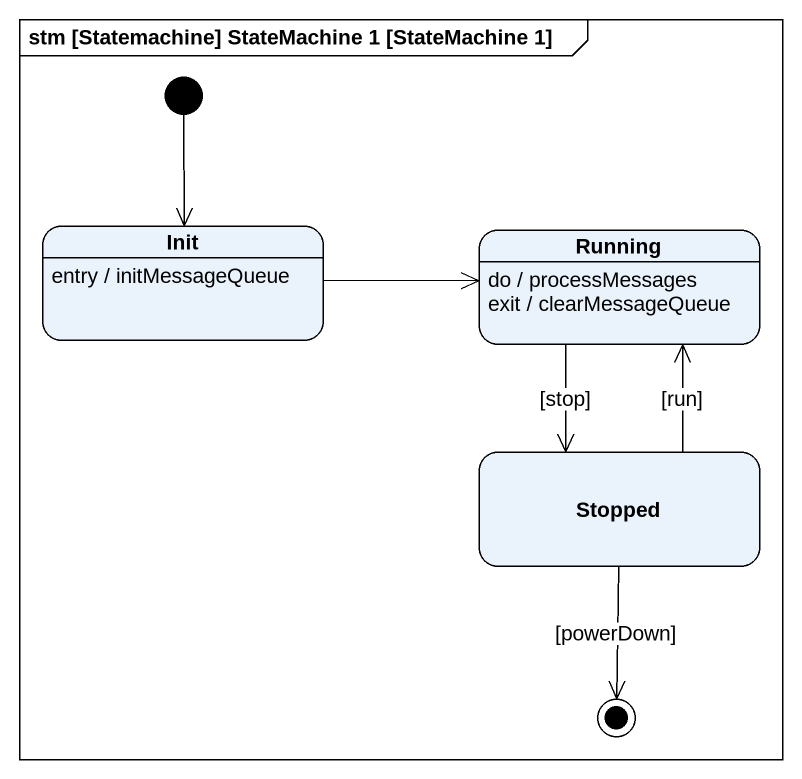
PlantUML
@startuml
mainframe stm [Statemachine] StateMachine 1 [StateMachine 1]
hide empty description
state Init
Init : entry / initMessageQueue
state Running
Running : do / processMessages
Running : exit / clearMessageQueue
state Stopped
[*] --> Init
Init -right-> Running
Running --> Stopped : [stop]
Stopped -up-> Running : [run]
Stopped --> [*] : [powerDown]
@enduml
